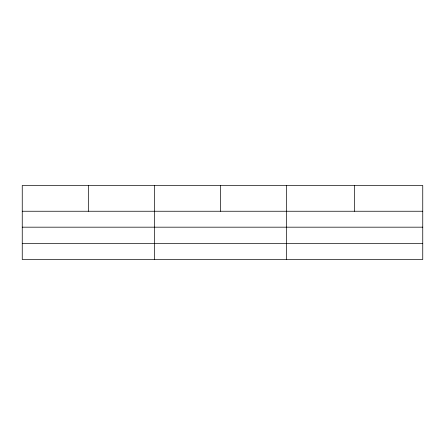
<?xml version="1.0" encoding="UTF-8"?>
<svg xmlns="http://www.w3.org/2000/svg" width="445" height="445" viewBox="0 0 445 445"><rect width="100%" height="100%" fill="white"/><g stroke="black" fill="none" stroke-linecap="round" stroke-linejoin="round"><path stroke-width="0.67" d="M422.75 227.178L422.75 185.47L22.25 185.47L22.25 259.53L422.75 259.53L422.75 227.178L22.25 227.178M22.25 211.247L422.75 211.247M22.25 243.599L422.75 243.599M354.665 185.47L354.665 211.247M286.58 185.47L286.58 259.53M220.498 185.47L220.498 211.247M154.415 185.47L154.415 259.53M88.333 185.47L88.333 211.247"/></g></svg>
